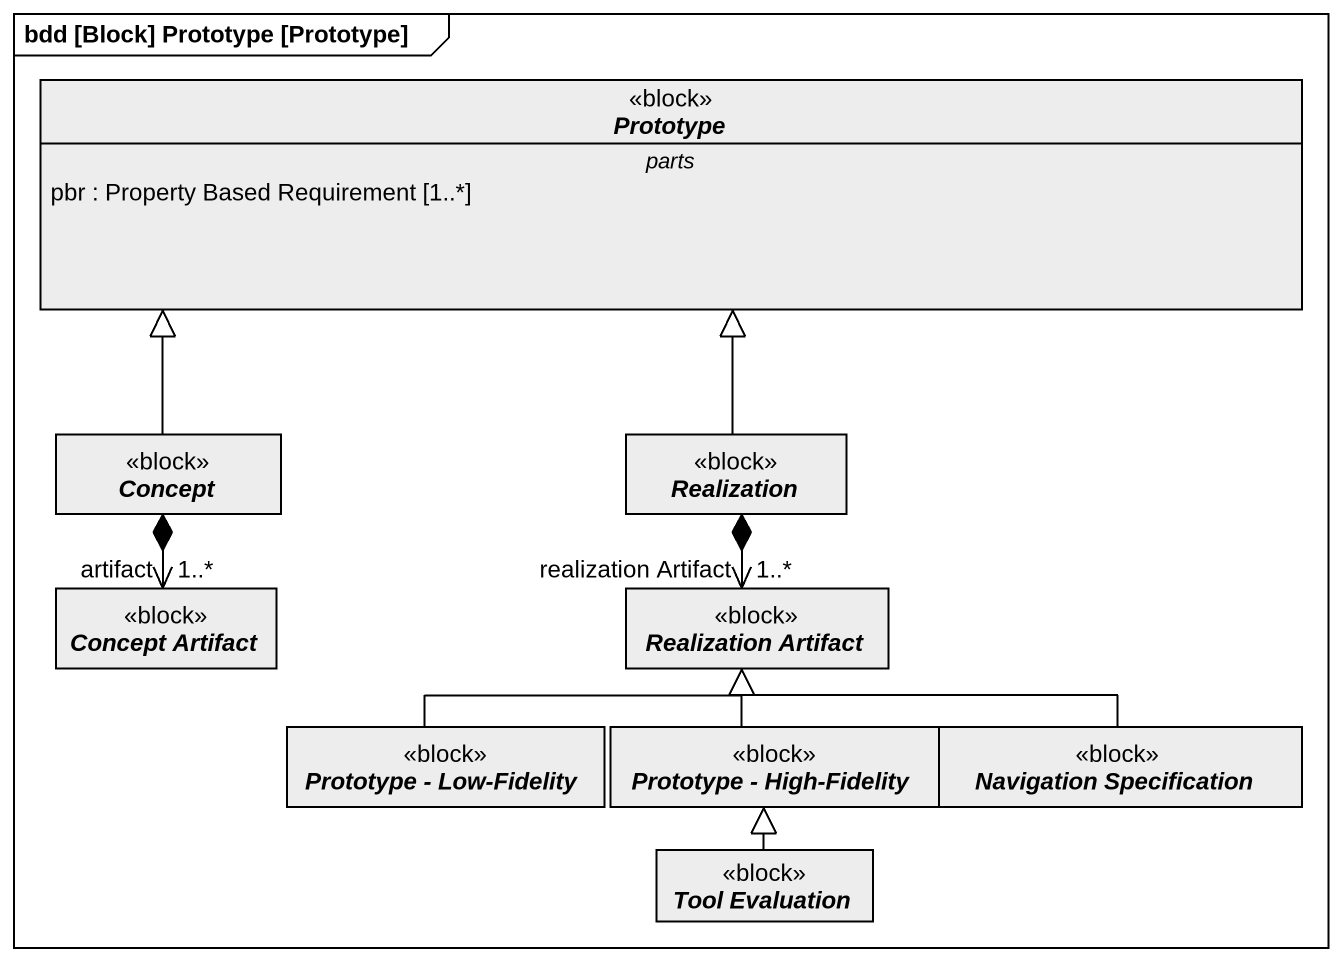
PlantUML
@startuml
mainframe bdd [Block] Prototype [Prototype]
hide circle
hide empty members
abstract class Prototype <<block>> #EDEDED {
  -- parts --
  pbr : Property Based Requirement [1..*]
}
abstract class Concept <<block>> #EDEDED
abstract class Realization <<block>> #EDEDED
abstract class "Concept Artifact" as Concept_Artifact <<block>> #EDEDED
abstract class "Realization Artifact" as Realization_Artifact <<block>> #EDEDED
abstract class "Prototype - Low-Fidelity" as Prototype_Low_Fidelity <<block>> #EDEDED
abstract class "Prototype - High-Fidelity" as Prototype_High_Fidelity <<block>> #EDEDED
abstract class "Navigation Specification" as Navigation_Specification <<block>> #EDEDED
abstract class "Tool Evaluation" as Tool_Evaluation <<block>> #EDEDED
Concept -right-|> Prototype
Concept *--> "artifact\n1..*" Concept_Artifact
Realization -up-|> Prototype
Realization *--> "realization Artifact\n1..*" Realization_Artifact
Prototype_Low_Fidelity -right-|> Realization_Artifact
Prototype_High_Fidelity -up-|> Realization_Artifact
Navigation_Specification -left-|> Realization_Artifact
Tool_Evaluation -up-|> Prototype_High_Fidelity
@enduml
